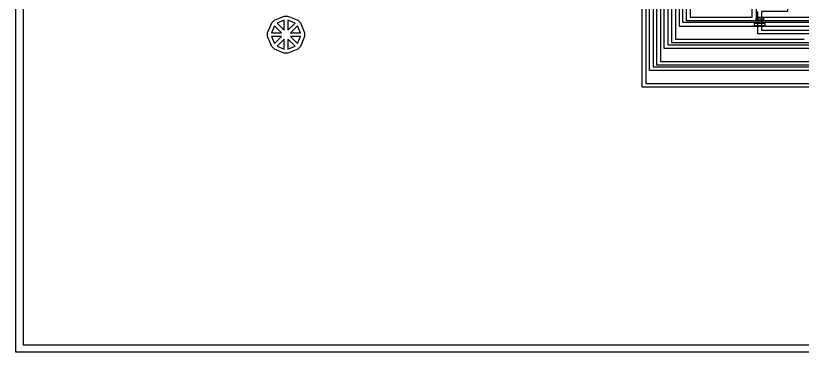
# Model space of a CAD drawing. Extents: x 0 to 194465, y -118660 to 40475.
# Drawn here: x 0 to 21262, y 0 to 9110 of the extents above; entities that cross this region are included whole.
import ezdxf

# ---------------------------------------------------------------- set-up
doc = ezdxf.new("R2010")
doc.units = 13
for name, color, linetype in [('Control 1 - Push up', 6, 'Continuous'), ('Control 2 - Push down', 1, 'Continuous'), ('Flow', 5, 'Continuous')]:
    doc.layers.add(name, color=color, linetype=linetype)

msp = doc.modelspace()

# ---------------------------------------------------------------- linework, layer by layer
at = {"layer": 'Control 1 - Push up'}
for points in [[(6920.19459, 8915.641681), (6990.905268, 8986.352359), (7259.103319, 9097.44363), (7359.103319, 9097.44363), (7627.301371, 8986.352359), (7698.012049, 8915.641681), (7809.103319, 8647.44363), (7809.103319, 8547.44363), (7698.012049, 8279.245578), (7627.301371, 8208.5349), (7359.103319, 8097.44363), (7259.103319, 8097.44363), (6990.905268, 8208.5349), (6920.19459, 8279.245578), (6809.103319, 8547.44363), (6809.103319, 8647.44363)], [(7259.103319, 8989.20441), (7067.441954, 8909.815673), (7259.103319, 8718.154308)], [(7359.103319, 8718.154308), (7550.764684, 8909.815673), (7359.103319, 8989.20441)], [(6996.731276, 8839.104995), (6917.342539, 8647.44363), (7188.392641, 8647.44363)], [(7700.864099, 8647.44363), (7621.475363, 8839.104995), (7429.813997, 8647.44363)], [(7188.392641, 8547.44363), (6917.342539, 8547.44363), (6996.731276, 8355.782265)], [(7700.864099, 8547.44363), (7429.813997, 8547.44363), (7621.475363, 8355.782265)], [(7259.103319, 8205.68285), (7259.103319, 8476.732951), (7067.441954, 8285.071586)], [(7550.764684, 8285.071586), (7359.103319, 8476.732951), (7359.103319, 8205.68285)]]:
    msp.add_lwpolyline(points, close=True, dxfattribs=at)
at = {"layer": 'Control 2 - Push down'}
for points in [[(200, 40075.383035), (200, 200), (57825.000002, 200), (57825.000002, 40275.383035), (0, 40275.383035), (0, 40475.383035), (58025.000002, 40475.383035), (58025.000002, 0), (0, 0), (0, 40075.383035)], [(44962.498876, 25448.1072), (29812.498876, 25448.1072), (29812.498876, 25148.1072), (29712.498876, 25148.1072), (29712.498876, 25448.1072), (17032.498876, 25448.1072), (17032.498876, 7273.1072), (29712.498876, 7273.1072), (29712.498876, 7573.1072), (29812.498876, 7573.1072), (29812.498876, 7273.1072), (30462.498876, 7273.1072), (30462.498876, 7173.1072), (16932.498876, 7173.1072), (16932.498876, 25548.1072), (44962.498876, 25548.1072)], [(17232.498876, 24998.1072), (17232.498876, 7723.1072), (36062.498876, 7723.1072), (36062.498876, 7623.1072), (30112.498876, 7623.1072), (30112.498876, 7323.1072), (30012.498876, 7323.1072), (30012.498876, 7623.1072), (17132.498876, 7623.1072), (17132.498876, 25098.1072), (30012.498876, 25098.1072), (30012.498876, 25398.1072), (30112.498876, 25398.1072), (30112.498876, 25098.1072), (44962.498876, 25098.1072), (44962.498876, 24998.1072)], [(35412.498876, 24848.1072), (35412.498876, 24548.1072), (35312.498876, 24548.1072), (35312.498876, 24848.1072), (24212.498876, 24848.1072), (24212.498876, 24548.1072), (24112.498876, 24548.1072), (24112.498876, 24848.1072), (17432.498876, 24848.1072), (17432.498876, 7873.1072), (24112.498876, 7873.1072), (24112.498876, 8173.1072), (24212.498876, 8173.1072), (24212.498876, 7873.1072), (35312.498876, 7873.1072), (35312.498876, 8173.1072), (35412.498876, 8173.1072), (35412.498876, 7873.1072), (36062.498876, 7873.1072), (36062.498876, 7773.1072), (17332.498876, 7773.1072), (17332.498876, 24948.1072), (44962.498876, 24948.1072), (44962.498876, 24848.1072)], [(17632.498876, 24398.1072), (17632.498876, 8323.1072), (38862.498876, 8323.1072), (38862.498876, 8223.1072), (35712.498876, 8223.1072), (35712.498876, 7923.1072), (35612.498876, 7923.1072), (35612.498876, 8223.1072), (24512.498876, 8223.1072), (24512.498876, 7923.1072), (24412.498876, 7923.1072), (24412.498876, 8223.1072), (17532.498876, 8223.1072), (17532.498876, 24498.1072), (24412.498876, 24498.1072), (24412.498876, 24798.1072), (24512.498876, 24798.1072), (24512.498876, 24498.1072), (35612.498876, 24498.1072), (35612.498876, 24798.1072), (35712.498876, 24798.1072), (35712.498876, 24498.1072), (44962.498876, 24498.1072), (44962.498876, 24398.1072)]]:
    msp.add_lwpolyline(points, close=True, dxfattribs=at)
for points in [[(38862.498876, 8373.1072), (17732.498876, 8373.1072), (17732.498876, 24348.1072), (44962.498876, 24348.1072)], [(21312.498876, 24248.1072), (17832.498876, 24248.1072), (17832.498876, 8473.1072), (21312.498876, 8473.1072)], [(21612.498876, 23898.1072), (17932.498876, 23898.1072), (17932.498876, 8823.1072), (21612.498876, 8823.1072)], [(40262.498876, 8923.1072), (18032.498876, 8923.1072), (18032.498876, 23798.1072), (44962.498876, 23798.1072)], [(40262.498876, 8973.1072), (18132.498876, 8973.1072), (18132.498876, 23748.1072), (44962.498876, 23748.1072)], [(22712.498876, 23648.1072), (20012.498876, 23648.1072), (20012.498876, 23348.1072), (19912.498876, 23348.1072), (19912.498876, 23648.1072), (18232.498876, 23648.1072), (18232.498876, 9073.1072), (19912.498876, 9073.1072), (19912.498876, 9373.1072), (20012.498876, 9373.1072), (20012.498876, 9073.1072), (22712.498876, 9073.1072)]]:
    msp.add_lwpolyline(points, dxfattribs=at)
for points in [[(20199.998876, 8993.1072), (20024.998876, 8993.1072, -0.414214), (20012.498876, 9005.6072), (20012.498876, 9040.6072, -0.414214), (20024.998876, 9053.1072), (20199.998876, 9053.1072, -0.414214), (20212.498876, 9040.6072), (20212.498876, 9005.6072, -0.414214)], [(19962.498876, 8890.6072), (19962.498876, 8855.6072, 0.414214), (19974.998876, 8843.1072), (20249.998876, 8843.1072, 0.414214), (20262.498876, 8855.6072), (20262.498876, 8890.6072, 0.414214), (20249.998876, 8903.1072), (19974.998876, 8903.1072, 0.414214)]]:
    msp.add_lwpolyline(points, format="xyb", close=True, dxfattribs=at)
at = {"layer": 'Flow'}
for points in [[(21462.498876, 10123.1072), (21162.498876, 10123.1072), (21162.498876, 9823.1072), (20862.498876, 9823.1072), (20862.498876, 9573.1072), (20862.498876, 9223.1072), (20162.498876, 9223.1072), (20162.498876, 8723.1072), (22862.498876, 8723.1072)], [(21462.498876, 8623.1072), (20062.498876, 8623.1072), (20062.498876, 9223.1072)]]:
    msp.add_lwpolyline(points, dxfattribs=at)

doc.saveas('drawing.dxf')
